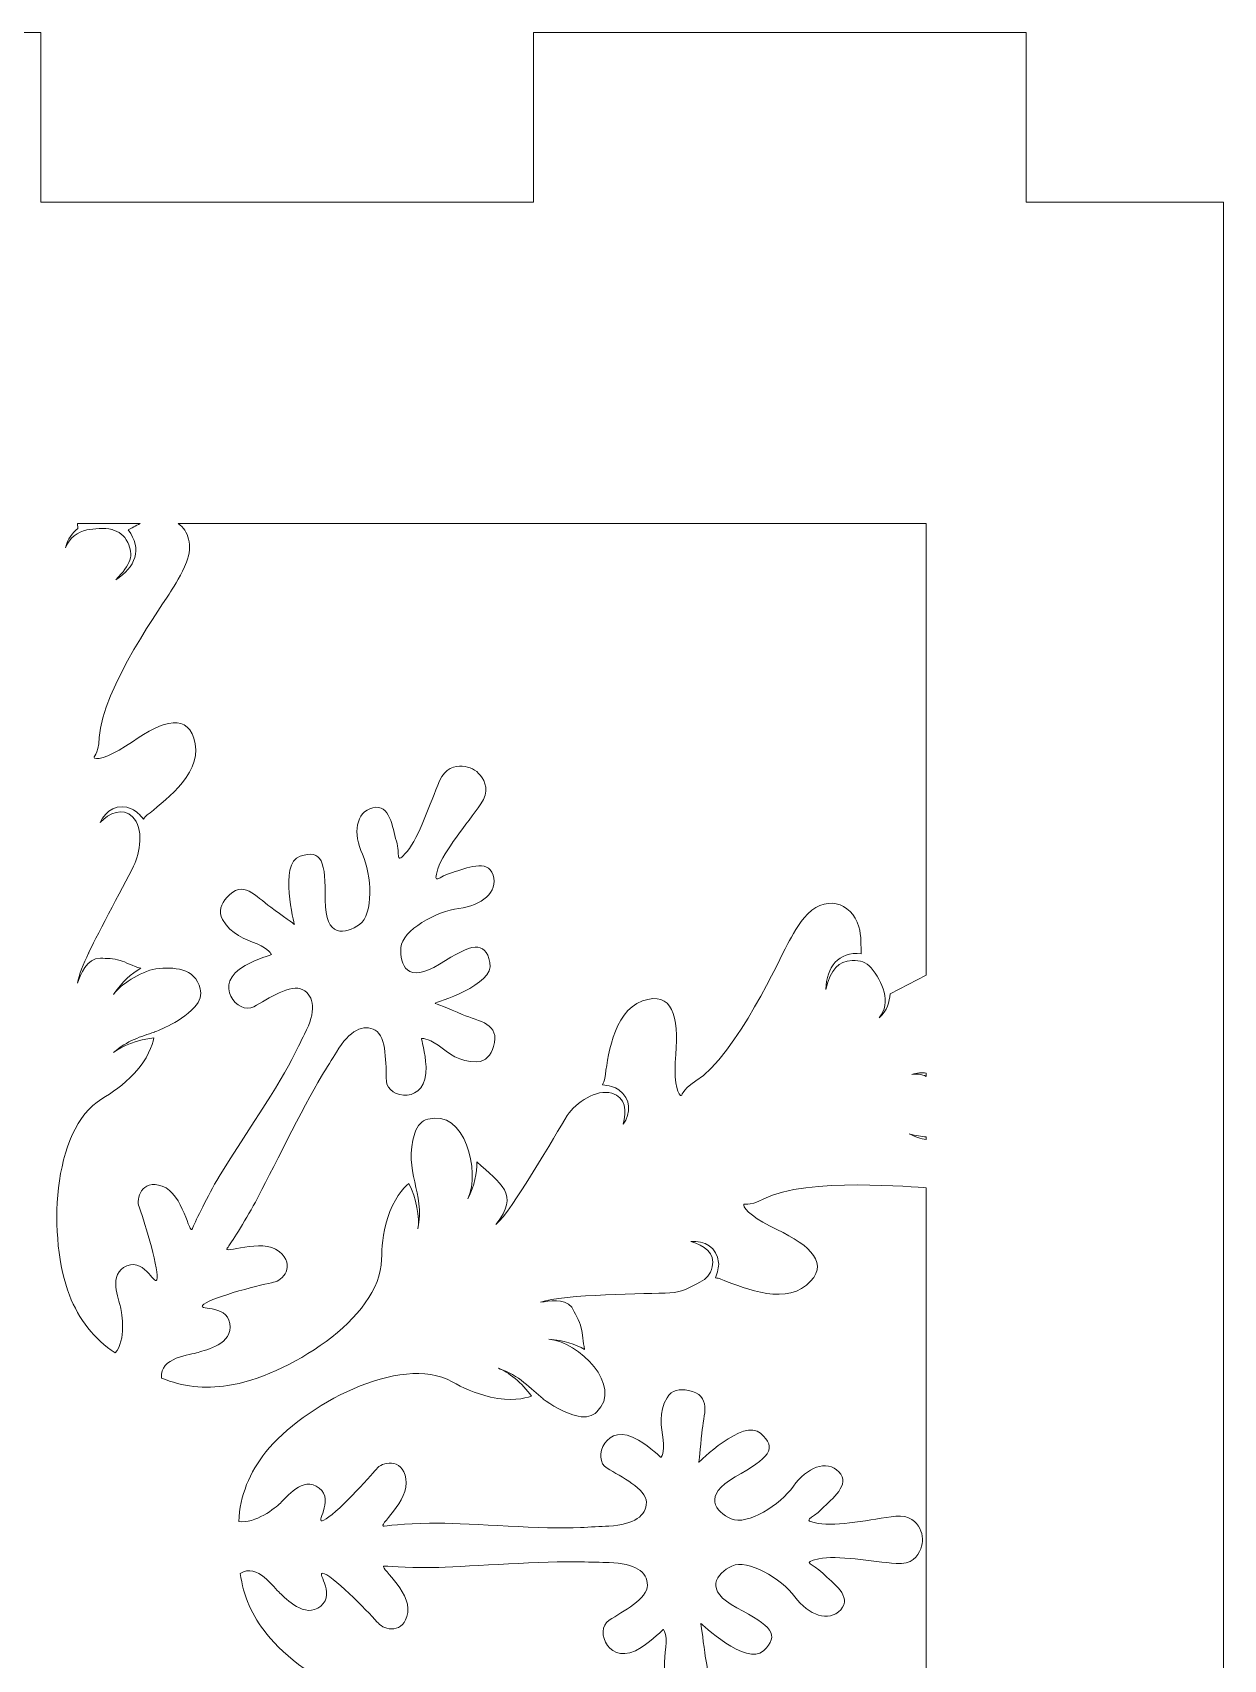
# Model space of a CAD drawing. Header units: centimetres. Extents: x -19.7 to 23.5, y -22.9 to 23.9.
# Drawn here: x 9.886 to 11.99, y 3.589 to 6.465 of the extents above; entities that cross this region are included whole.
import ezdxf

# ---------------------------------------------------------------- set-up
doc = ezdxf.new("R2010")
doc.units = ezdxf.units.CM
doc.header["$MEASUREMENT"] = 0
doc.layers.add('layer 1', color=7, linetype='Continuous')

msp = doc.modelspace()

# ---------------------------------------------------------------- linework, layer by layer
at = {"layer": 'layer 1', "color": 250, "lineweight": 9}
for points, knots in [([(7.28865, -5.57129), (7.28865, -5.57129), (7.28865, -5.87129), (7.28865, -5.87129), (7.28865, -5.87129), (7.28865, -5.87129), (8.15928, -5.87129), (8.15928, -5.87129), (8.15928, -5.87129), (8.15928, -5.87129), (8.15928, -5.57129), (8.15928, -5.57129), (8.15928, -5.57129), (8.15928, -5.57129), (9.02988, -5.57129), (9.02988, -5.57129), (9.02988, -5.57129), (9.02988, -5.57129), (9.02988, -5.87129), (9.02988, -5.87129), (9.02988, -5.87129), (9.02988, -5.87129), (9.9005, -5.87129), (9.9005, -5.87129), (9.9005, -5.87129), (9.9005, -5.87129), (9.9005, -5.57129), (9.9005, -5.57129), (9.9005, -5.57129), (9.9005, -5.57129), (10.77112, -5.57129), (10.77112, -5.57129), (10.77112, -5.57129), (10.77112, -5.57129), (10.77112, -5.87129), (10.77112, -5.87129), (10.77112, -5.87129), (10.77112, -5.87129), (11.64174, -5.87129), (11.64174, -5.87129), (11.64174, -5.87129), (11.64174, -5.87129), (11.64174, -5.57129), (11.64174, -5.57129), (11.64174, -5.57129), (11.64174, -5.57129), (11.99039, -5.57129), (11.99039, -5.57129), (11.99039, -5.57129), (11.99039, -5.57129), (11.99039, 6.16454), (11.99039, 6.16454), (11.99039, 6.16454), (11.99039, 6.16454), (11.64174, 6.16454), (11.64174, 6.16454), (11.64174, 6.16454), (11.64174, 6.16454), (11.64174, 6.46454), (11.64174, 6.46454), (11.64174, 6.46454), (11.64174, 6.46454), (10.77112, 6.46454), (10.77112, 6.46454), (10.77112, 6.46454), (10.77112, 6.46454), (10.77112, 6.16454), (10.77112, 6.16454), (10.77112, 6.16454), (10.77112, 6.16454), (9.9005, 6.16454), (9.9005, 6.16454), (9.9005, 6.16454), (9.9005, 6.16454), (9.9005, 6.46454), (9.9005, 6.46454), (9.9005, 6.46454), (9.9005, 6.46454), (9.02988, 6.46454), (9.02988, 6.46454), (9.02988, 6.46454), (9.02988, 6.46454), (9.02988, 6.16454), (9.02988, 6.16454), (9.02988, 6.16454), (9.02988, 6.16454), (8.15928, 6.16454), (8.15928, 6.16454), (8.15928, 6.16454), (8.15928, 6.16454), (8.15928, 6.46454), (8.15928, 6.46454), (8.15928, 6.46454), (8.15928, 6.46454), (7.28865, 6.46454), (7.28865, 6.46454), (7.28865, 6.46454), (7.28865, 6.46454), (7.28865, 6.16454), (7.28865, 6.16454), (7.28865, 6.16454), (7.28865, 6.16454), (6.94, 6.16454), (6.94, 6.16454), (6.94, 6.16454), (6.94, 6.16454), (6.94, -5.57129), (6.94, -5.57129), (6.94, -5.57129), (6.94, -5.57129), (7.28865, -5.57129), (7.28865, -5.57129)], [0, 0, 0, 0, 0.0344828, 0.0344828, 0.0344828, 0.0344828, 0.0689655, 0.0689655, 0.0689655, 0.0689655, 0.1034483, 0.1034483, 0.1034483, 0.1034483, 0.137931, 0.137931, 0.137931, 0.137931, 0.1724138, 0.1724138, 0.1724138, 0.1724138, 0.2068966, 0.2068966, 0.2068966, 0.2068966, 0.2413793, 0.2413793, 0.2413793, 0.2413793, 0.2758621, 0.2758621, 0.2758621, 0.2758621, 0.3103448, 0.3103448, 0.3103448, 0.3103448, 0.3448276, 0.3448276, 0.3448276, 0.3448276, 0.3793103, 0.3793103, 0.3793103, 0.3793103, 0.4137931, 0.4137931, 0.4137931, 0.4137931, 0.4482759, 0.4482759, 0.4482759, 0.4482759, 0.4827586, 0.4827586, 0.4827586, 0.4827586, 0.5172414, 0.5172414, 0.5172414, 0.5172414, 0.5517241, 0.5517241, 0.5517241, 0.5517241, 0.5862069, 0.5862069, 0.5862069, 0.5862069, 0.6206897, 0.6206897, 0.6206897, 0.6206897, 0.6551724, 0.6551724, 0.6551724, 0.6551724, 0.6896552, 0.6896552, 0.6896552, 0.6896552, 0.7241379, 0.7241379, 0.7241379, 0.7241379, 0.7586207, 0.7586207, 0.7586207, 0.7586207, 0.7931034, 0.7931034, 0.7931034, 0.7931034, 0.8275862, 0.8275862, 0.8275862, 0.8275862, 0.862069, 0.862069, 0.862069, 0.862069, 0.8965517, 0.8965517, 0.8965517, 0.8965517, 0.9310345, 0.9310345, 0.9310345, 0.9310345, 1, 1, 1, 1]), ([(11.4652, 4.79848), (11.4652, 4.79848), (11.40147, 4.76554), (11.40147, 4.76554), (11.40147, 4.76554), (11.40017, 4.75099), (11.39681, 4.73656), (11.38194, 4.72295), (11.38194, 4.72295), (11.40454, 4.75046), (11.38736, 4.78718), (11.36799, 4.81171), (11.36799, 4.81171), (11.36799, 4.81171), (11.36799, 4.81151), (11.36799, 4.81151), (11.36799, 4.81151), (11.35817, 4.82116), (11.34879, 4.82531), (11.33434, 4.82442), (11.33434, 4.82442), (11.3094, 4.82288), (11.29729, 4.8099), (11.28779, 4.7733), (11.28779, 4.7733), (11.28896, 4.81277), (11.30989, 4.84073), (11.35044, 4.83648), (11.35044, 4.83648), (11.34922, 4.84899), (11.35108, 4.86716), (11.34615, 4.88422), (11.34615, 4.88422), (11.33355, 4.92781), (11.2844, 4.94317), (11.24926, 4.89976), (11.24926, 4.89976), (11.2352, 4.88241), (11.22452, 4.86096), (11.21814, 4.84954), (11.21814, 4.84954), (11.21052, 4.83589), (11.1293, 4.65662), (11.05805, 4.61151), (11.05805, 4.61151), (11.03026, 4.59392), (11.03524, 4.58393), (11.03082, 4.58613), (11.03082, 4.58613), (11.02392, 4.58958), (11.01908, 4.61817), (11.02248, 4.65847), (11.02248, 4.65847), (11.02804, 4.72453), (11.01745, 4.77208), (10.96365, 4.75294), (10.96365, 4.75294), (10.90984, 4.73377), (10.90207, 4.64717), (10.89719, 4.61657), (10.89719, 4.61657), (10.89646, 4.61206), (10.89501, 4.60823), (10.89301, 4.60485), (10.89301, 4.60485), (10.90357, 4.60373), (10.91511, 4.60064), (10.92205, 4.59588), (10.92205, 4.59588), (10.94428, 4.58062), (10.94342, 4.55386), (10.92967, 4.53492), (10.92967, 4.53492), (10.93606, 4.55763), (10.934, 4.58351), (10.90988, 4.58999), (10.90988, 4.58999), (10.88221, 4.59741), (10.84618, 4.57418), (10.83095, 4.55053), (10.83095, 4.55053), (10.80955, 4.51729), (10.73365, 4.38199), (10.70443, 4.35772), (10.70443, 4.35772), (10.74849, 4.41248), (10.71247, 4.42999), (10.67098, 4.46852), (10.67098, 4.46852), (10.6713, 4.44879), (10.6672, 4.42765), (10.65521, 4.40301), (10.65521, 4.40301), (10.67803, 4.45085), (10.65005, 4.56308), (10.58426, 4.54397), (10.58426, 4.54397), (10.57422, 4.54105), (10.56572, 4.53365), (10.56133, 4.51926), (10.56133, 4.51926), (10.54044, 4.4508), (10.58052, 4.41437), (10.56678, 4.3504), (10.56678, 4.3504), (10.57047, 4.3683), (10.56447, 4.4056), (10.551, 4.4302), (10.551, 4.4302), (10.541, 4.42187), (10.52365, 4.40325), (10.51308, 4.36834), (10.51308, 4.36834), (10.50483, 4.341), (10.50304, 4.31686), (10.5027, 4.2959), (10.5027, 4.2959), (10.50106, 4.19165), (10.33372, 4.08864), (10.23083, 4.0731), (10.23083, 4.0731), (10.18997, 4.06692), (10.15089, 4.0708), (10.11391, 4.08653), (10.11391, 4.08653), (10.10973, 4.12358), (10.16588, 4.12752), (10.17887, 4.13179), (10.17887, 4.13179), (10.1919, 4.13607), (10.24087, 4.14651), (10.23474, 4.18276), (10.23474, 4.18276), (10.22863, 4.21901), (10.17216, 4.204), (10.18862, 4.2171), (10.18862, 4.2171), (10.20509, 4.23022), (10.29681, 4.25308), (10.31202, 4.25572), (10.31202, 4.25572), (10.32722, 4.25837), (10.35238, 4.285), (10.3217, 4.31005), (10.3217, 4.31005), (10.29102, 4.33511), (10.22106, 4.30403), (10.23005, 4.31607), (10.23005, 4.31607), (10.23595, 4.32395), (10.26025, 4.36135), (10.27975, 4.39756), (10.27975, 4.39756), (10.30706, 4.44827), (10.36371, 4.56554), (10.3968, 4.61987), (10.3968, 4.61987), (10.40622, 4.63534), (10.41546, 4.65004), (10.42309, 4.66271), (10.42309, 4.66271), (10.44644, 4.70152), (10.47099, 4.71274), (10.49149, 4.70125), (10.49149, 4.70125), (10.51199, 4.68978), (10.51014, 4.64024), (10.51123, 4.61139), (10.51123, 4.61139), (10.51241, 4.58003), (10.58505, 4.56832), (10.58132, 4.6368), (10.58132, 4.6368), (10.58001, 4.66095), (10.57308, 4.68645), (10.57308, 4.68645), (10.57308, 4.68645), (10.57308, 4.68645), (10.58385, 4.6883), (10.60252, 4.67456), (10.60252, 4.67456), (10.62118, 4.66082), (10.64027, 4.64425), (10.6712, 4.64532), (10.6712, 4.64532), (10.68738, 4.64589), (10.69581, 4.65741), (10.70038, 4.67233), (10.70038, 4.67233), (10.71305, 4.71368), (10.6756, 4.71627), (10.64517, 4.72924), (10.64517, 4.72924), (10.62063, 4.73966), (10.59715, 4.74914), (10.59715, 4.74914), (10.59715, 4.74914), (10.59715, 4.74914), (10.70353, 4.78087), (10.69433, 4.82083), (10.69433, 4.82083), (10.68514, 4.86079), (10.66265, 4.85433), (10.60528, 4.81816), (10.60528, 4.81816), (10.54792, 4.78197), (10.53478, 4.81692), (10.53683, 4.8473), (10.53683, 4.8473), (10.53888, 4.87767), (10.59973, 4.9119), (10.63952, 4.91653), (10.63952, 4.91653), (10.67931, 4.92119), (10.70954, 4.94564), (10.69979, 4.9754), (10.69979, 4.9754), (10.69005, 5.00514), (10.65237, 4.98683), (10.62803, 4.9801), (10.62803, 4.9801), (10.60367, 4.97339), (10.5922, 4.95486), (10.60244, 4.98656), (10.60244, 4.98656), (10.61267, 5.01826), (10.65342, 5.06572), (10.67827, 5.10106), (10.67827, 5.10106), (10.69385, 5.12323), (10.68568, 5.14113), (10.67743, 5.15139), (10.67743, 5.15139), (10.66906, 5.16178), (10.6588, 5.167), (10.64533, 5.16788), (10.64533, 5.16788), (10.63245, 5.16874), (10.61513, 5.16487), (10.60531, 5.14191), (10.60531, 5.14191), (10.58831, 5.10218), (10.56938, 5.04251), (10.54779, 5.01716), (10.54779, 5.01716), (10.52623, 4.9918), (10.53596, 5.0113), (10.5289, 5.03562), (10.5289, 5.03562), (10.52185, 5.05992), (10.51764, 5.10168), (10.48726, 5.0944), (10.48726, 5.0944), (10.45688, 5.08712), (10.45195, 5.0485), (10.46887, 5.0121), (10.46887, 5.0121), (10.48578, 4.97571), (10.4886, 4.90582), (10.46387, 4.88815), (10.46387, 4.88815), (10.43914, 4.87048), (10.40256, 4.86337), (10.40322, 4.9313), (10.40322, 4.9313), (10.40389, 4.99922), (10.39759, 5.0218), (10.35882, 5.00871), (10.35882, 5.00871), (10.32004, 4.99561), (10.34886, 4.88818), (10.34886, 4.88818), (10.34886, 4.88818), (10.34886, 4.88818), (10.3285, 4.90324), (10.30676, 4.91871), (10.30676, 4.91871), (10.27981, 4.93789), (10.25796, 4.9685), (10.22948, 4.93601), (10.22948, 4.93601), (10.21921, 4.9243), (10.21382, 4.91104), (10.22183, 4.89694), (10.22183, 4.89694), (10.23714, 4.86998), (10.26122, 4.86237), (10.28268, 4.85365), (10.28268, 4.85365), (10.30414, 4.84491), (10.3082, 4.83476), (10.3082, 4.83476), (10.3082, 4.83476), (10.3082, 4.83476), (10.28292, 4.82731), (10.26172, 4.81577), (10.26172, 4.81577), (10.20158, 4.78304), (10.24962, 4.72718), (10.27688, 4.74262), (10.27688, 4.74262), (10.30196, 4.75682), (10.34307, 4.78436), (10.36356, 4.77289), (10.36356, 4.77289), (10.38407, 4.7614), (10.38743, 4.73458), (10.36669, 4.69429), (10.36669, 4.69429), (10.35992, 4.68114), (10.35228, 4.66555), (10.34408, 4.64939), (10.34408, 4.64939), (10.31527, 4.59267), (10.24037, 4.48562), (10.21161, 4.43572), (10.21161, 4.43572), (10.19106, 4.40009), (10.17204, 4.35975), (10.16842, 4.35056), (10.16842, 4.35056), (10.16292, 4.33658), (10.15264, 4.41261), (10.11528, 4.42564), (10.11528, 4.42564), (10.07791, 4.43869), (10.06847, 4.40326), (10.07419, 4.38889), (10.07419, 4.38889), (10.07992, 4.37452), (10.10857, 4.28425), (10.10607, 4.26333), (10.10607, 4.26333), (10.10357, 4.2424), (10.08672, 4.29848), (10.05271, 4.28469), (10.05271, 4.28469), (10.0187, 4.2709), (10.03848, 4.22474), (10.04149, 4.21214), (10.04149, 4.21214), (10.04442, 4.1999), (10.05158, 4.15376), (10.03203, 4.13078), (10.03203, 4.13078), (9.99422, 4.15568), (9.96793, 4.19025), (9.95121, 4.23288), (9.95121, 4.23288), (9.91323, 4.32977), (9.91877, 4.52618), (10.00823, 4.57974), (10.00823, 4.57974), (10.02621, 4.59051), (10.04623, 4.60412), (10.06577, 4.62495), (10.06577, 4.62495), (10.08999, 4.65077), (10.09772, 4.67445), (10.10016, 4.68755), (10.10016, 4.68755), (10.07328, 4.68535), (10.04187, 4.67292), (10.02918, 4.66163), (10.02918, 4.66163), (10.05293, 4.68311), (10.07813, 4.69012), (10.1013, 4.69798), (10.1013, 4.69798), (10.1013, 4.69798), (10.10129, 4.69823), (10.10129, 4.69823), (10.10129, 4.69823), (10.10129, 4.69823), (10.14413, 4.71196), (10.17235, 4.74219), (10.17235, 4.74219), (10.18261, 4.75318), (10.18477, 4.76425), (10.18228, 4.7744), (10.18228, 4.7744), (10.17292, 4.81247), (10.13525, 4.81277), (10.10406, 4.8099), (10.10406, 4.8099), (10.07567, 4.80463), (10.04027, 4.7808), (10.02907, 4.76452), (10.02907, 4.76452), (10.04427, 4.78703), (10.06039, 4.8011), (10.07747, 4.81069), (10.07747, 4.81069), (10.0635, 4.81425), (10.05031, 4.8219), (10.04055, 4.8247), (10.04055, 4.8247), (10.02921, 4.82795), (10.01659, 4.82817), (10.00622, 4.82845), (10.00622, 4.82845), (9.9808, 4.82828), (9.97124, 4.80002), (9.96523, 4.78451), (9.96523, 4.78451), (9.96774, 4.79912), (9.97615, 4.81866), (9.98508, 4.83745), (9.98508, 4.83745), (9.98522, 4.83784), (9.98536, 4.83825), (9.98554, 4.83868), (9.98554, 4.83868), (9.99242, 4.85454), (10.04514, 4.95347), (10.06462, 4.99133), (10.06462, 4.99133), (10.07626, 5.01395), (10.08298, 5.05845), (10.06286, 5.07856), (10.06286, 5.07856), (10.04518, 5.09621), (10.02174, 5.08505), (10.00526, 5.06817), (10.00526, 5.06817), (10.01479, 5.08954), (10.03754, 5.10367), (10.06187, 5.09205), (10.06187, 5.09205), (10.06859, 5.08884), (10.07597, 5.08185), (10.08192, 5.07433), (10.08192, 5.07433), (10.08368, 5.07696), (10.08588, 5.07943), (10.08869, 5.08171), (10.08869, 5.08171), (10.11275, 5.10124), (10.18386, 5.15126), (10.17355, 5.20744), (10.17355, 5.20744), (10.16323, 5.26361), (10.11676, 5.24902), (10.06233, 5.21115), (10.06233, 5.21115), (10.02914, 5.18807), (10.00195, 5.17796), (9.99551, 5.18222), (9.99551, 5.18222), (9.9914, 5.18493), (10.00254, 5.18562), (10.00389, 5.21848), (10.00389, 5.21848), (10.00732, 5.30275), (10.12196, 5.46272), (10.12998, 5.47615), (10.12998, 5.47615), (10.13668, 5.48738), (10.1499, 5.50735), (10.15791, 5.52818), (10.15791, 5.52818), (10.16972, 5.55898), (10.16136, 5.58374), (10.14347, 5.59663), (10.14347, 5.59663), (10.14347, 5.59663), (11.4652, 5.59663), (11.4652, 5.59663), (11.4652, 5.59663), (11.4652, 5.59663), (11.4652, 4.79848), (11.4652, 4.79848)], [0, 0, 0, 0, 0.0084034, 0.0084034, 0.0084034, 0.0084034, 0.0168067, 0.0168067, 0.0168067, 0.0168067, 0.0252101, 0.0252101, 0.0252101, 0.0252101, 0.0336134, 0.0336134, 0.0336134, 0.0336134, 0.0420168, 0.0420168, 0.0420168, 0.0420168, 0.0504202, 0.0504202, 0.0504202, 0.0504202, 0.0588235, 0.0588235, 0.0588235, 0.0588235, 0.0672269, 0.0672269, 0.0672269, 0.0672269, 0.0756303, 0.0756303, 0.0756303, 0.0756303, 0.0840336, 0.0840336, 0.0840336, 0.0840336, 0.092437, 0.092437, 0.092437, 0.092437, 0.1008403, 0.1008403, 0.1008403, 0.1008403, 0.1092437, 0.1092437, 0.1092437, 0.1092437, 0.1176471, 0.1176471, 0.1176471, 0.1176471, 0.1260504, 0.1260504, 0.1260504, 0.1260504, 0.1344538, 0.1344538, 0.1344538, 0.1344538, 0.1428571, 0.1428571, 0.1428571, 0.1428571, 0.1512605, 0.1512605, 0.1512605, 0.1512605, 0.1596639, 0.1596639, 0.1596639, 0.1596639, 0.1680672, 0.1680672, 0.1680672, 0.1680672, 0.1764706, 0.1764706, 0.1764706, 0.1764706, 0.1848739, 0.1848739, 0.1848739, 0.1848739, 0.1932773, 0.1932773, 0.1932773, 0.1932773, 0.2016807, 0.2016807, 0.2016807, 0.2016807, 0.210084, 0.210084, 0.210084, 0.210084, 0.2184874, 0.2184874, 0.2184874, 0.2184874, 0.2268908, 0.2268908, 0.2268908, 0.2268908, 0.2352941, 0.2352941, 0.2352941, 0.2352941, 0.2436975, 0.2436975, 0.2436975, 0.2436975, 0.2521008, 0.2521008, 0.2521008, 0.2521008, 0.2605042, 0.2605042, 0.2605042, 0.2605042, 0.2689076, 0.2689076, 0.2689076, 0.2689076, 0.2773109, 0.2773109, 0.2773109, 0.2773109, 0.2857143, 0.2857143, 0.2857143, 0.2857143, 0.2941176, 0.2941176, 0.2941176, 0.2941176, 0.302521, 0.302521, 0.302521, 0.302521, 0.3109244, 0.3109244, 0.3109244, 0.3109244, 0.3193277, 0.3193277, 0.3193277, 0.3193277, 0.3277311, 0.3277311, 0.3277311, 0.3277311, 0.3361345, 0.3361345, 0.3361345, 0.3361345, 0.3445378, 0.3445378, 0.3445378, 0.3445378, 0.3529412, 0.3529412, 0.3529412, 0.3529412, 0.3613445, 0.3613445, 0.3613445, 0.3613445, 0.3697479, 0.3697479, 0.3697479, 0.3697479, 0.3781513, 0.3781513, 0.3781513, 0.3781513, 0.3865546, 0.3865546, 0.3865546, 0.3865546, 0.394958, 0.394958, 0.394958, 0.394958, 0.4033613, 0.4033613, 0.4033613, 0.4033613, 0.4117647, 0.4117647, 0.4117647, 0.4117647, 0.4201681, 0.4201681, 0.4201681, 0.4201681, 0.4285714, 0.4285714, 0.4285714, 0.4285714, 0.4369748, 0.4369748, 0.4369748, 0.4369748, 0.4453782, 0.4453782, 0.4453782, 0.4453782, 0.4537815, 0.4537815, 0.4537815, 0.4537815, 0.4621849, 0.4621849, 0.4621849, 0.4621849, 0.4705882, 0.4705882, 0.4705882, 0.4705882, 0.4789916, 0.4789916, 0.4789916, 0.4789916, 0.487395, 0.487395, 0.487395, 0.487395, 0.4957983, 0.4957983, 0.4957983, 0.4957983, 0.5042017, 0.5042017, 0.5042017, 0.5042017, 0.512605, 0.512605, 0.512605, 0.512605, 0.5210084, 0.5210084, 0.5210084, 0.5210084, 0.5294118, 0.5294118, 0.5294118, 0.5294118, 0.5378151, 0.5378151, 0.5378151, 0.5378151, 0.5462185, 0.5462185, 0.5462185, 0.5462185, 0.5546218, 0.5546218, 0.5546218, 0.5546218, 0.5630252, 0.5630252, 0.5630252, 0.5630252, 0.5714286, 0.5714286, 0.5714286, 0.5714286, 0.5798319, 0.5798319, 0.5798319, 0.5798319, 0.5882353, 0.5882353, 0.5882353, 0.5882353, 0.5966387, 0.5966387, 0.5966387, 0.5966387, 0.605042, 0.605042, 0.605042, 0.605042, 0.6134454, 0.6134454, 0.6134454, 0.6134454, 0.6218487, 0.6218487, 0.6218487, 0.6218487, 0.6302521, 0.6302521, 0.6302521, 0.6302521, 0.6386555, 0.6386555, 0.6386555, 0.6386555, 0.6470588, 0.6470588, 0.6470588, 0.6470588, 0.6554622, 0.6554622, 0.6554622, 0.6554622, 0.6638655, 0.6638655, 0.6638655, 0.6638655, 0.6722689, 0.6722689, 0.6722689, 0.6722689, 0.6806723, 0.6806723, 0.6806723, 0.6806723, 0.6890756, 0.6890756, 0.6890756, 0.6890756, 0.697479, 0.697479, 0.697479, 0.697479, 0.7058824, 0.7058824, 0.7058824, 0.7058824, 0.7142857, 0.7142857, 0.7142857, 0.7142857, 0.7226891, 0.7226891, 0.7226891, 0.7226891, 0.7310924, 0.7310924, 0.7310924, 0.7310924, 0.7394958, 0.7394958, 0.7394958, 0.7394958, 0.7478992, 0.7478992, 0.7478992, 0.7478992, 0.7563025, 0.7563025, 0.7563025, 0.7563025, 0.7647059, 0.7647059, 0.7647059, 0.7647059, 0.7731092, 0.7731092, 0.7731092, 0.7731092, 0.7815126, 0.7815126, 0.7815126, 0.7815126, 0.789916, 0.789916, 0.789916, 0.789916, 0.7983193, 0.7983193, 0.7983193, 0.7983193, 0.8067227, 0.8067227, 0.8067227, 0.8067227, 0.8151261, 0.8151261, 0.8151261, 0.8151261, 0.8235294, 0.8235294, 0.8235294, 0.8235294, 0.8319328, 0.8319328, 0.8319328, 0.8319328, 0.8403361, 0.8403361, 0.8403361, 0.8403361, 0.8487395, 0.8487395, 0.8487395, 0.8487395, 0.8571429, 0.8571429, 0.8571429, 0.8571429, 0.8655462, 0.8655462, 0.8655462, 0.8655462, 0.8739496, 0.8739496, 0.8739496, 0.8739496, 0.8823529, 0.8823529, 0.8823529, 0.8823529, 0.8907563, 0.8907563, 0.8907563, 0.8907563, 0.8991597, 0.8991597, 0.8991597, 0.8991597, 0.907563, 0.907563, 0.907563, 0.907563, 0.9159664, 0.9159664, 0.9159664, 0.9159664, 0.9243697, 0.9243697, 0.9243697, 0.9243697, 0.9327731, 0.9327731, 0.9327731, 0.9327731, 0.9411765, 0.9411765, 0.9411765, 0.9411765, 0.9495798, 0.9495798, 0.9495798, 0.9495798, 0.9579832, 0.9579832, 0.9579832, 0.9579832, 0.9663866, 0.9663866, 0.9663866, 0.9663866, 0.9747899, 0.9747899, 0.9747899, 0.9747899, 0.9831933, 0.9831933, 0.9831933, 0.9831933, 1, 1, 1, 1]), ([(10.07599, 5.59663), (10.06818, 5.59272), (10.06113, 5.58841), (10.05496, 5.58535), (10.05496, 5.58535), (10.08097, 5.55166), (10.06736, 5.51867), (10.03308, 5.4975), (10.03308, 5.4975), (10.06003, 5.52403), (10.06521, 5.541), (10.05408, 5.56337), (10.05408, 5.56337), (10.04762, 5.57633), (10.03934, 5.58238), (10.02607, 5.58605), (10.02607, 5.58605), (10.02607, 5.58605), (10.02641, 5.58625), (10.02641, 5.58625), (10.02641, 5.58625), (10.01257, 5.58924), (9.99466, 5.58752), (9.98195, 5.58552), (9.98195, 5.58552), (9.96606, 5.58242), (9.95092, 5.57113), (9.94444, 5.55386), (9.94444, 5.55386), (9.94807, 5.57033), (9.95624, 5.5801), (9.96581, 5.58777), (9.96581, 5.58777), (9.96581, 5.58777), (9.96539, 5.59663), (9.96539, 5.59663), (9.96539, 5.59663), (9.96539, 5.59663), (10.07599, 5.59663), (10.07599, 5.59663)], [0, 0, 0, 0, 0.0909091, 0.0909091, 0.0909091, 0.0909091, 0.1818182, 0.1818182, 0.1818182, 0.1818182, 0.2727273, 0.2727273, 0.2727273, 0.2727273, 0.3636364, 0.3636364, 0.3636364, 0.3636364, 0.4545455, 0.4545455, 0.4545455, 0.4545455, 0.5454545, 0.5454545, 0.5454545, 0.5454545, 0.6363636, 0.6363636, 0.6363636, 0.6363636, 0.7272727, 0.7272727, 0.7272727, 0.7272727, 0.8181818, 0.8181818, 0.8181818, 0.8181818, 1, 1, 1, 1]), ([(11.4652, 4.61971), (11.45714, 4.62318), (11.44845, 4.62463), (11.43956, 4.62316), (11.43956, 4.62316), (11.4492, 4.62621), (11.45758, 4.62664), (11.4652, 4.62554), (11.4652, 4.62554), (11.4652, 4.62554), (11.4652, 4.61971), (11.4652, 4.61971)], [0, 0, 0, 0, 0.25, 0.25, 0.25, 0.25, 0.5, 0.5, 0.5, 0.5, 1, 1, 1, 1]), ([(11.4652, 4.50789), (11.45547, 4.50919), (11.44527, 4.51271), (11.43507, 4.51821), (11.43507, 4.51821), (11.44697, 4.51492), (11.45683, 4.51312), (11.4652, 4.51293), (11.4652, 4.51293), (11.4652, 4.51293), (11.4652, 4.50789), (11.4652, 4.50789)], [0, 0, 0, 0, 0.25, 0.25, 0.25, 0.25, 0.5, 0.5, 0.5, 0.5, 1, 1, 1, 1]), ([(11.4652, 3.1671), (11.44492, 3.16635), (11.25343, 3.14814), (11.17977, 3.18675), (11.17977, 3.18675), (11.15063, 3.20204), (11.14448, 3.19271), (11.14417, 3.19764), (11.14417, 3.19764), (11.1437, 3.20533), (11.16605, 3.22383), (11.20265, 3.24103), (11.20265, 3.24103), (11.26265, 3.26925), (11.29853, 3.3022), (11.25503, 3.3392), (11.25503, 3.3392), (11.21154, 3.37623), (11.13267, 3.33967), (11.10371, 3.32859), (11.10371, 3.32859), (11.09975, 3.32708), (11.09599, 3.3264), (11.09233, 3.32635), (11.09233, 3.32635), (11.09645, 3.31682), (11.09936, 3.30569), (11.09873, 3.29753), (11.09873, 3.29753), (11.09663, 3.27065), (11.07302, 3.258), (11.04974, 3.26044), (11.04974, 3.26044), (11.07261, 3.26627), (11.09399, 3.28099), (11.08754, 3.30513), (11.08754, 3.30513), (11.08015, 3.33274), (11.04043, 3.35163), (11.01341, 3.35292), (11.01341, 3.35292), (10.97446, 3.35481), (10.82011, 3.35344), (10.78368, 3.36691), (10.78368, 3.36691), (10.79888, 3.36455), (10.82507, 3.35936), (10.83908, 3.37598), (10.83908, 3.37598), (10.84404, 3.38619), (10.85334, 3.40044), (10.85707, 3.4154), (10.85707, 3.4154), (10.85933, 3.42447), (10.85949, 3.43812), (10.86254, 3.45106), (10.86254, 3.45106), (10.84569, 3.44104), (10.82542, 3.4341), (10.79828, 3.43218), (10.79828, 3.43218), (10.81614, 3.43359), (10.84932, 3.44914), (10.86935, 3.46839), (10.86935, 3.46839), (10.86985, 3.46921), (10.87039, 3.47), (10.87095, 3.47078), (10.87095, 3.47078), (10.89017, 3.49715), (10.91534, 3.53359), (10.88437, 3.5633), (10.88437, 3.5633), (10.87683, 3.57053), (10.86617, 3.57419), (10.85151, 3.5708), (10.85151, 3.5708), (10.78227, 3.55475), (10.77, 3.5023), (10.70851, 3.48246), (10.70851, 3.48246), (10.72565, 3.48815), (10.75448, 3.51151), (10.76922, 3.53519), (10.76922, 3.53519), (10.757, 3.5397), (10.73221, 3.54542), (10.69669, 3.53711), (10.69669, 3.53711), (10.66888, 3.5306), (10.64708, 3.52008), (10.62878, 3.50989), (10.62878, 3.50989), (10.53766, 3.45919), (10.36479, 3.5526), (10.29987, 3.63393), (10.29987, 3.63393), (10.27426, 3.66602), (10.25811, 3.70157), (10.25314, 3.74115), (10.25314, 3.74115), (10.28264, 3.76045), (10.31316, 3.71532), (10.32316, 3.70638), (10.32316, 3.70638), (10.33337, 3.69724), (10.3669, 3.66005), (10.39524, 3.68347), (10.39524, 3.68347), (10.42358, 3.70689), (10.38234, 3.74829), (10.40192, 3.74058), (10.40192, 3.74058), (10.42152, 3.73289), (10.48717, 3.66489), (10.49706, 3.65304), (10.49706, 3.65304), (10.50697, 3.64119), (10.5426, 3.63272), (10.54896, 3.67183), (10.54896, 3.67183), (10.55532, 3.71091), (10.49342, 3.75595), (10.50834, 3.75418), (10.50834, 3.75418), (10.51812, 3.75303), (10.56266, 3.75068), (10.60377, 3.7519), (10.60377, 3.7519), (10.66134, 3.7536), (10.79122, 3.76318), (10.85483, 3.76169), (10.85483, 3.76169), (10.87292, 3.76126), (10.89027, 3.7606), (10.90507, 3.76035), (10.90507, 3.76035), (10.95035, 3.75952), (10.97233, 3.74386), (10.97264, 3.72037), (10.97264, 3.72037), (10.97295, 3.69688), (10.92914, 3.67372), (10.90469, 3.65835), (10.90469, 3.65835), (10.87813, 3.64165), (10.90429, 3.57288), (10.96174, 3.61035), (10.96174, 3.61035), (10.982, 3.62356), (11.00061, 3.64231), (11.00061, 3.64231), (11.00061, 3.64231), (11.00061, 3.64231), (11.00759, 3.63391), (11.00503, 3.61088), (11.00503, 3.61088), (11.00247, 3.58784), (10.99767, 3.56302), (11.01406, 3.53677), (11.01406, 3.53677), (11.02264, 3.52305), (11.03685, 3.5215), (11.05204, 3.52501), (11.05204, 3.52501), (11.09418, 3.53471), (11.07771, 3.56843), (11.07371, 3.60127), (11.07371, 3.60127), (11.07048, 3.62775), (11.06695, 3.65282), (11.06695, 3.65282), (11.06695, 3.65282), (11.06695, 3.65282), (11.14762, 3.57654), (11.17762, 3.60449), (11.17762, 3.60449), (11.20763, 3.63245), (11.19079, 3.64868), (11.13078, 3.68027), (11.13078, 3.68027), (11.07077, 3.71187), (11.09445, 3.74072), (11.12179, 3.75413), (11.12179, 3.75413), (11.14912, 3.76754), (11.20918, 3.73194), (11.2331, 3.69982), (11.2331, 3.69982), (11.25702, 3.66769), (11.29331, 3.65374), (11.3142, 3.67705), (11.3142, 3.67705), (11.3351, 3.70037), (11.3004, 3.72384), (11.2824, 3.74156), (11.2824, 3.74156), (11.26442, 3.75928), (11.24262, 3.75995), (11.2752, 3.76694), (11.2752, 3.76694), (11.30777, 3.77393), (11.36924, 3.76237), (11.41228, 3.75851), (11.41228, 3.75851), (11.43926, 3.7561), (11.45068, 3.77213), (11.45544, 3.78442), (11.45544, 3.78442), (11.46026, 3.79686), (11.45965, 3.80836), (11.45367, 3.82047), (11.45367, 3.82047), (11.44798, 3.83204), (11.43597, 3.84511), (11.41117, 3.84214), (11.41117, 3.84214), (11.36827, 3.83698), (11.30712, 3.82356), (11.27437, 3.82957), (11.27437, 3.82957), (11.24164, 3.83558), (11.26339, 3.8369), (11.28091, 3.85515), (11.28091, 3.85515), (11.29844, 3.87342), (11.3325, 3.89793), (11.311, 3.92061), (11.311, 3.92061), (11.2895, 3.94328), (11.25359, 3.92824), (11.23053, 3.89539), (11.23053, 3.89539), (11.20748, 3.86254), (11.14836, 3.82515), (11.12069, 3.83774), (11.12069, 3.83774), (11.09302, 3.85031), (11.06857, 3.87844), (11.12774, 3.91184), (11.12774, 3.91184), (11.18689, 3.94522), (11.20329, 3.96196), (11.17257, 3.98899), (11.17257, 3.98899), (11.14183, 4.01604), (11.06322, 3.93736), (11.06322, 3.93736), (11.06322, 3.93736), (11.06322, 3.93736), (11.06607, 3.96251), (11.06861, 3.98908), (11.06861, 3.98908), (11.07174, 4.02201), (11.08732, 4.05623), (11.04495, 4.06465), (11.04495, 4.06465), (11.02966, 4.06769), (11.01549, 4.06573), (11.00728, 4.05175), (11.00728, 4.05175), (10.99159, 4.02502), (10.99704, 4.00036), (11.00021, 3.9774), (11.00021, 3.9774), (11.00338, 3.95446), (10.99662, 3.94586), (10.99662, 3.94586), (10.99662, 3.94586), (10.99662, 3.94586), (10.97752, 3.96402), (10.95693, 3.97661), (10.95693, 3.97661), (10.89851, 4.01233), (10.87418, 3.9428), (10.90116, 3.92691), (10.90116, 3.92691), (10.92599, 3.91228), (10.97041, 3.89046), (10.97072, 3.86697), (10.97072, 3.86697), (10.97102, 3.84348), (10.94947, 3.82715), (10.90423, 3.82496), (10.90423, 3.82496), (10.88944, 3.82426), (10.87212, 3.82308), (10.85403, 3.8221), (10.85403, 3.8221), (10.79049, 3.8187), (10.66033, 3.83001), (10.60274, 3.83), (10.60274, 3.83), (10.56161, 3.82996), (10.51716, 3.82627), (10.50741, 3.82481), (10.50741, 3.82481), (10.49254, 3.8226), (10.55324, 3.86949), (10.54585, 3.90837), (10.54585, 3.90837), (10.53846, 3.94726), (10.50306, 3.93771), (10.49348, 3.92557), (10.49348, 3.92557), (10.48389, 3.91343), (10.42005, 3.84348), (10.40068, 3.83518), (10.40068, 3.83518), (10.3813, 3.82689), (10.42144, 3.86953), (10.3925, 3.89207), (10.3925, 3.89207), (10.36354, 3.91464), (10.33346, 3.87444), (10.32406, 3.86552), (10.32406, 3.86552), (10.31507, 3.85701), (10.27971, 3.82854), (10.25032, 3.83281), (10.25032, 3.83281), (10.25256, 3.87887), (10.26943, 3.91963), (10.29844, 3.95599), (10.29844, 3.95599), (10.36336, 4.03731), (10.53623, 4.13073), (10.62735, 4.08004), (10.62735, 4.08004), (10.64565, 4.06984), (10.66745, 4.05931), (10.69526, 4.0528), (10.69526, 4.0528), (10.73053, 4.04455), (10.75523, 4.05014), (10.76753, 4.05462), (10.76753, 4.05462), (10.75224, 4.07699), (10.72549, 4.09826), (10.70924, 4.10365), (10.70924, 4.10365), (10.74608, 4.09177), (10.76568, 4.06747), (10.78839, 4.04964), (10.78839, 4.04964), (10.78839, 4.04964), (10.78841, 4.04916), (10.78841, 4.04916), (10.78841, 4.04916), (10.80161, 4.03947), (10.82443, 4.02507), (10.85008, 4.01913), (10.85008, 4.01913), (10.86474, 4.01573), (10.8754, 4.01939), (10.88294, 4.02663), (10.88294, 4.02663), (10.93077, 4.07248), (10.85083, 4.15104), (10.79829, 4.15519), (10.79829, 4.15519), (10.82492, 4.15331), (10.84494, 4.14659), (10.86161, 4.13686), (10.86161, 4.13686), (10.85808, 4.15038), (10.85802, 4.16499), (10.85564, 4.17452), (10.85564, 4.17452), (10.85216, 4.18848), (10.84382, 4.20183), (10.8387, 4.21185), (10.8387, 4.21185), (10.82459, 4.22792), (10.79875, 4.2228), (10.78368, 4.22047), (10.78368, 4.22047), (10.82273, 4.23489), (10.97427, 4.23516), (11.01198, 4.23699), (11.01198, 4.23699), (11.03491, 4.2381), (11.05094, 4.2483), (11.06539, 4.25574), (11.06539, 4.25574), (11.07693, 4.26187), (11.08352, 4.26941), (11.08714, 4.28295), (11.08714, 4.28295), (11.09361, 4.30708), (11.07221, 4.3218), (11.04935, 4.32763), (11.04935, 4.32763), (11.07264, 4.33007), (11.09624, 4.31743), (11.09833, 4.29055), (11.09833, 4.29055), (11.09893, 4.28289), (11.0964, 4.27262), (11.09268, 4.2635), (11.09268, 4.2635), (11.09578, 4.26329), (11.09896, 4.26261), (11.10228, 4.26134), (11.10228, 4.26134), (11.13124, 4.25026), (11.2101, 4.21369), (11.2536, 4.25071), (11.2536, 4.25071), (11.2971, 4.28773), (11.26122, 4.32067), (11.20121, 4.34888), (11.20121, 4.34888), (11.16462, 4.36609), (11.14227, 4.38458), (11.14274, 4.39229), (11.14274, 4.39229), (11.14304, 4.3972), (11.14919, 4.38789), (11.17833, 4.40316), (11.17833, 4.40316), (11.25303, 4.44233), (11.44888, 4.42303), (11.46452, 4.42281), (11.46452, 4.42281), (11.46452, 4.42281), (11.4652, 4.4228), (11.4652, 4.4228), (11.4652, 4.4228), (11.4652, 4.4228), (11.4652, 3.1671), (11.4652, 3.1671)], [0, 0, 0, 0, 0.0091743, 0.0091743, 0.0091743, 0.0091743, 0.0183486, 0.0183486, 0.0183486, 0.0183486, 0.0275229, 0.0275229, 0.0275229, 0.0275229, 0.0366972, 0.0366972, 0.0366972, 0.0366972, 0.0458716, 0.0458716, 0.0458716, 0.0458716, 0.0550459, 0.0550459, 0.0550459, 0.0550459, 0.0642202, 0.0642202, 0.0642202, 0.0642202, 0.0733945, 0.0733945, 0.0733945, 0.0733945, 0.0825688, 0.0825688, 0.0825688, 0.0825688, 0.0917431, 0.0917431, 0.0917431, 0.0917431, 0.1009174, 0.1009174, 0.1009174, 0.1009174, 0.1100917, 0.1100917, 0.1100917, 0.1100917, 0.1192661, 0.1192661, 0.1192661, 0.1192661, 0.1284404, 0.1284404, 0.1284404, 0.1284404, 0.1376147, 0.1376147, 0.1376147, 0.1376147, 0.146789, 0.146789, 0.146789, 0.146789, 0.1559633, 0.1559633, 0.1559633, 0.1559633, 0.1651376, 0.1651376, 0.1651376, 0.1651376, 0.1743119, 0.1743119, 0.1743119, 0.1743119, 0.1834862, 0.1834862, 0.1834862, 0.1834862, 0.1926606, 0.1926606, 0.1926606, 0.1926606, 0.2018349, 0.2018349, 0.2018349, 0.2018349, 0.2110092, 0.2110092, 0.2110092, 0.2110092, 0.2201835, 0.2201835, 0.2201835, 0.2201835, 0.2293578, 0.2293578, 0.2293578, 0.2293578, 0.2385321, 0.2385321, 0.2385321, 0.2385321, 0.2477064, 0.2477064, 0.2477064, 0.2477064, 0.2568807, 0.2568807, 0.2568807, 0.2568807, 0.266055, 0.266055, 0.266055, 0.266055, 0.2752294, 0.2752294, 0.2752294, 0.2752294, 0.2844037, 0.2844037, 0.2844037, 0.2844037, 0.293578, 0.293578, 0.293578, 0.293578, 0.3027523, 0.3027523, 0.3027523, 0.3027523, 0.3119266, 0.3119266, 0.3119266, 0.3119266, 0.3211009, 0.3211009, 0.3211009, 0.3211009, 0.3302752, 0.3302752, 0.3302752, 0.3302752, 0.3394495, 0.3394495, 0.3394495, 0.3394495, 0.3486239, 0.3486239, 0.3486239, 0.3486239, 0.3577982, 0.3577982, 0.3577982, 0.3577982, 0.3669725, 0.3669725, 0.3669725, 0.3669725, 0.3761468, 0.3761468, 0.3761468, 0.3761468, 0.3853211, 0.3853211, 0.3853211, 0.3853211, 0.3944954, 0.3944954, 0.3944954, 0.3944954, 0.4036697, 0.4036697, 0.4036697, 0.4036697, 0.412844, 0.412844, 0.412844, 0.412844, 0.4220183, 0.4220183, 0.4220183, 0.4220183, 0.4311927, 0.4311927, 0.4311927, 0.4311927, 0.440367, 0.440367, 0.440367, 0.440367, 0.4495413, 0.4495413, 0.4495413, 0.4495413, 0.4587156, 0.4587156, 0.4587156, 0.4587156, 0.4678899, 0.4678899, 0.4678899, 0.4678899, 0.4770642, 0.4770642, 0.4770642, 0.4770642, 0.4862385, 0.4862385, 0.4862385, 0.4862385, 0.4954128, 0.4954128, 0.4954128, 0.4954128, 0.5045872, 0.5045872, 0.5045872, 0.5045872, 0.5137615, 0.5137615, 0.5137615, 0.5137615, 0.5229358, 0.5229358, 0.5229358, 0.5229358, 0.5321101, 0.5321101, 0.5321101, 0.5321101, 0.5412844, 0.5412844, 0.5412844, 0.5412844, 0.5504587, 0.5504587, 0.5504587, 0.5504587, 0.559633, 0.559633, 0.559633, 0.559633, 0.5688073, 0.5688073, 0.5688073, 0.5688073, 0.5779817, 0.5779817, 0.5779817, 0.5779817, 0.587156, 0.587156, 0.587156, 0.587156, 0.5963303, 0.5963303, 0.5963303, 0.5963303, 0.6055046, 0.6055046, 0.6055046, 0.6055046, 0.6146789, 0.6146789, 0.6146789, 0.6146789, 0.6238532, 0.6238532, 0.6238532, 0.6238532, 0.6330275, 0.6330275, 0.6330275, 0.6330275, 0.6422018, 0.6422018, 0.6422018, 0.6422018, 0.6513761, 0.6513761, 0.6513761, 0.6513761, 0.6605505, 0.6605505, 0.6605505, 0.6605505, 0.6697248, 0.6697248, 0.6697248, 0.6697248, 0.6788991, 0.6788991, 0.6788991, 0.6788991, 0.6880734, 0.6880734, 0.6880734, 0.6880734, 0.6972477, 0.6972477, 0.6972477, 0.6972477, 0.706422, 0.706422, 0.706422, 0.706422, 0.7155963, 0.7155963, 0.7155963, 0.7155963, 0.7247706, 0.7247706, 0.7247706, 0.7247706, 0.733945, 0.733945, 0.733945, 0.733945, 0.7431193, 0.7431193, 0.7431193, 0.7431193, 0.7522936, 0.7522936, 0.7522936, 0.7522936, 0.7614679, 0.7614679, 0.7614679, 0.7614679, 0.7706422, 0.7706422, 0.7706422, 0.7706422, 0.7798165, 0.7798165, 0.7798165, 0.7798165, 0.7889908, 0.7889908, 0.7889908, 0.7889908, 0.7981651, 0.7981651, 0.7981651, 0.7981651, 0.8073394, 0.8073394, 0.8073394, 0.8073394, 0.8165138, 0.8165138, 0.8165138, 0.8165138, 0.8256881, 0.8256881, 0.8256881, 0.8256881, 0.8348624, 0.8348624, 0.8348624, 0.8348624, 0.8440367, 0.8440367, 0.8440367, 0.8440367, 0.853211, 0.853211, 0.853211, 0.853211, 0.8623853, 0.8623853, 0.8623853, 0.8623853, 0.8715596, 0.8715596, 0.8715596, 0.8715596, 0.8807339, 0.8807339, 0.8807339, 0.8807339, 0.8899083, 0.8899083, 0.8899083, 0.8899083, 0.8990826, 0.8990826, 0.8990826, 0.8990826, 0.9082569, 0.9082569, 0.9082569, 0.9082569, 0.9174312, 0.9174312, 0.9174312, 0.9174312, 0.9266055, 0.9266055, 0.9266055, 0.9266055, 0.9357798, 0.9357798, 0.9357798, 0.9357798, 0.9449541, 0.9449541, 0.9449541, 0.9449541, 0.9541284, 0.9541284, 0.9541284, 0.9541284, 0.9633028, 0.9633028, 0.9633028, 0.9633028, 0.9724771, 0.9724771, 0.9724771, 0.9724771, 0.9816514, 0.9816514, 0.9816514, 0.9816514, 1, 1, 1, 1])]:
    msp.add_open_spline(points, degree=3, knots=knots, dxfattribs=at)

doc.saveas('drawing.dxf')
